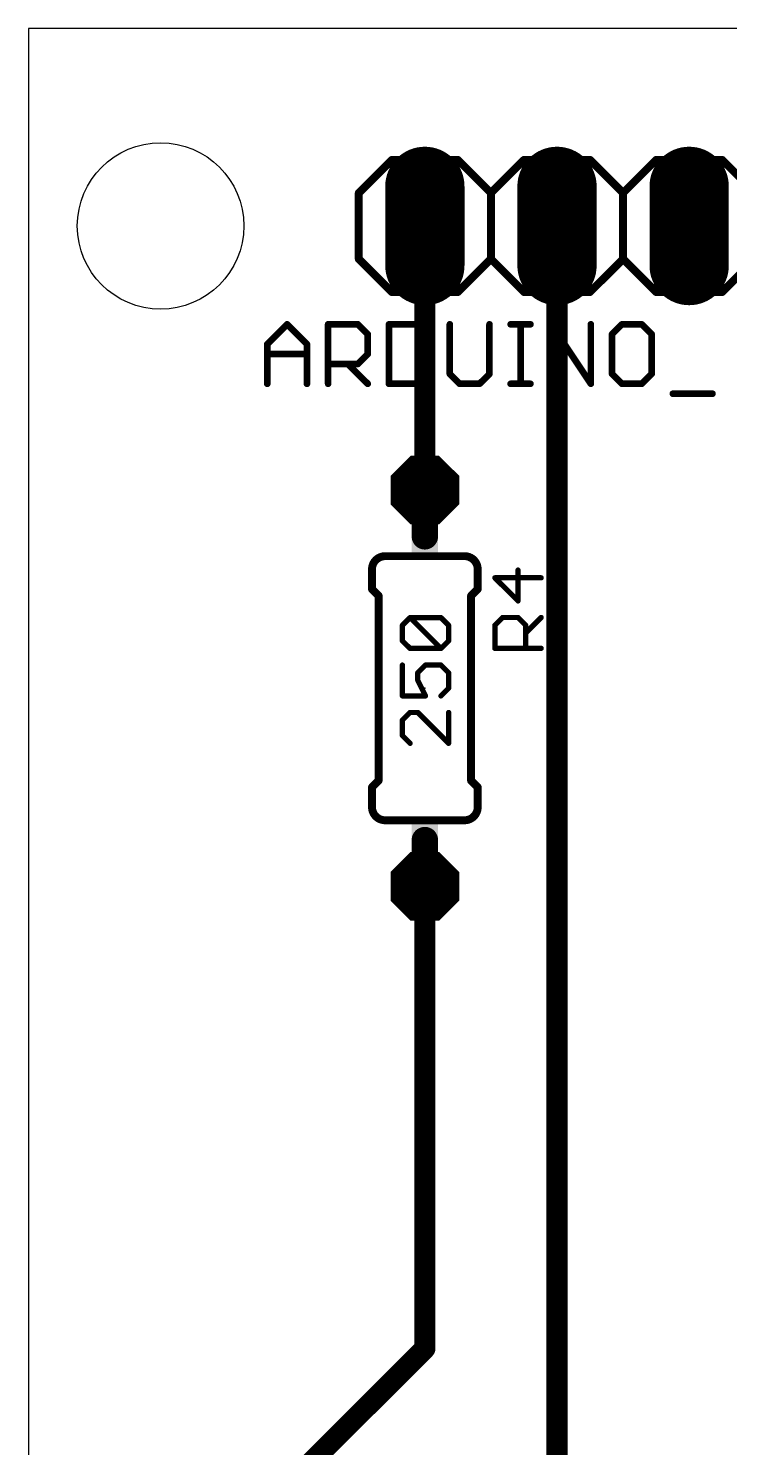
# Model space of a CAD drawing. Extents: x 0 to 79.7, y -0.7 to 54.6.
# Drawn here: x 0 to 13.48, y 27.3 to 54.6 of the extents above; entities that cross this region are included whole.
import ezdxf

# ---------------------------------------------------------------- set-up
doc = ezdxf.new("R2010")
doc.units = 0
for name, color, linetype in [('1', 22, 'CONTINUOUS'), ('16', 175, 'CONTINUOUS'), ('17', 82, 'CONTINUOUS'), ('20', 7, 'CONTINUOUS'), ('21', 253, 'CONTINUOUS'), ('23', 7, 'CONTINUOUS'), ('25', 253, 'CONTINUOUS'), ('27', 253, 'CONTINUOUS'), ('51', 253, 'CONTINUOUS')]:
    doc.layers.add(name, color=color, linetype=linetype)

# ---------------------------------------------------------------- blocks, each defined once
blk = doc.blocks.new('RECT')
blk.add_solid([(-0.5, -0.5), (0.5, -0.5), (-0.5, 0.5), (0.5, 0.5)])
blk = doc.blocks.new('LONGP100')
at = {"const_width": 1}
blk.add_lwpolyline([(-0.5, 0), (0.5, 0)], dxfattribs=at)
at = {"const_width": 0.5}
for points in [[(-0.5, 0.25, 1), (-0.5, -0.25)], [(0.5, -0.25, 1), (0.5, 0.25)]]:
    blk.add_lwpolyline(points, format="xyb", dxfattribs=at)
blk = doc.blocks.new('OCTAGONP')
at = {"const_width": 0.5}
blk.add_lwpolyline([(-0.25, -0.1036), (-0.25, 0.1036), (-0.1036, 0.25), (0.1036, 0.25), (0.25, 0.1036), (0.25, -0.1036), (0.1036, -0.25), (-0.1036, -0.25), (-0.25, -0.1036), (-0.25, 0.1036)], dxfattribs=at)

msp = doc.modelspace()

# ---------------------------------------------------------------- linework, layer by layer
at = {"layer": '1', "const_width": 0.4064}
msp.add_lwpolyline([(7.62, 50.8), (7.62, 45.72)], dxfattribs=at)
at = {"layer": '1', "const_width": 0.2032}
for points in [[(7.7216, 50.8, 1), (7.5184, 50.8)], [(7.5184, 45.72, 1), (7.7216, 45.72)]]:
    msp.add_lwpolyline(points, format="xyb", dxfattribs=at)
at = {"layer": '16', "const_width": 0.4064}
for points in [[(10.16, 26.67), (10.16, 50.8)], [(7.62, 29.21), (7.62, 38.1)], [(5.08, 26.67), (7.62, 29.21)]]:
    msp.add_lwpolyline(points, dxfattribs=at)
at = {"layer": '16', "const_width": 0.2032}
for points in [[(10.2616, 50.8, 1), (10.0584, 50.8)], [(7.7216, 38.1, 1), (7.5184, 38.1)], [(7.5184, 29.21, 1), (7.7216, 29.21)], [(7.6918, 29.1382, 1), (7.5482, 29.2818)]]:
    msp.add_lwpolyline(points, format="xyb", dxfattribs=at)
at = {"layer": '20'}
for p, q in [((79.68, 54.6), (0, 54.6)), ((0, 54.6), (0, 0))]:
    msp.add_line(p, q, dxfattribs=at)
msp.add_circle((2.54, 50.8), 1.6, dxfattribs=at)
at = {"layer": '21', "const_width": 0.1524}
for points in [[(6.35, 51.435), (6.985, 52.07)], [(6.985, 52.07), (8.255, 52.07)], [(8.89, 51.435), (8.255, 52.07)], [(8.89, 51.435), (9.525, 52.07)], [(9.525, 52.07), (10.795, 52.07)], [(11.43, 51.435), (10.795, 52.07)], [(11.43, 51.435), (12.065, 52.07)], [(12.065, 52.07), (13.335, 52.07)], [(13.335, 52.07), (13.97, 51.435)], [(6.35, 50.165), (6.35, 51.435)], [(8.89, 50.165), (8.89, 51.435)], [(11.43, 50.165), (11.43, 51.435)], [(6.985, 49.53), (6.35, 50.165)], [(8.255, 49.53), (8.89, 50.165)], [(9.525, 49.53), (8.89, 50.165)], [(10.795, 49.53), (11.43, 50.165)], [(12.065, 49.53), (11.43, 50.165)], [(13.97, 50.165), (13.335, 49.53)], [(8.255, 49.53), (6.985, 49.53)], [(10.795, 49.53), (9.525, 49.53)], [(13.335, 49.53), (12.065, 49.53)], [(6.858, 44.45), (8.382, 44.45)], [(6.604, 44.196), (6.604, 43.815)], [(8.636, 44.196), (8.636, 43.815)], [(6.731, 43.688), (6.604, 43.815)], [(6.731, 40.132), (6.731, 43.688)], [(8.509, 43.688), (8.636, 43.815)], [(8.509, 40.132), (8.509, 43.688)], [(6.731, 40.132), (6.604, 40.005)], [(8.509, 40.132), (8.636, 40.005)], [(6.604, 39.624), (6.604, 40.005)], [(8.636, 39.624), (8.636, 40.005)], [(6.858, 39.37), (8.382, 39.37)]]:
    msp.add_lwpolyline(points, dxfattribs=at)
at = {"layer": '21'}
for points, const_width in [([(6.985, 52.1081, 1), (6.985, 52.0319)], 0.0762), ([(7.0119, 52.0431, 1), (6.9581, 52.0969)], 0.0762), ([(8.2819, 52.0969, 1), (8.2281, 52.0431)], 0.0762), ([(8.255, 52.0319, 1), (8.255, 52.1081)], 0.0762), ([(9.525, 52.1081, 1), (9.525, 52.0319)], 0.0762), ([(9.5519, 52.0431, 1), (9.4981, 52.0969)], 0.0762), ([(10.8219, 52.0969, 1), (10.7681, 52.0431)], 0.0762), ([(10.795, 52.0319, 1), (10.795, 52.1081)], 0.0762), ([(12.065, 52.1081, 1), (12.065, 52.0319)], 0.0762), ([(12.0919, 52.0431, 1), (12.0381, 52.0969)], 0.0762), ([(13.3619, 52.0969, 1), (13.3081, 52.0431)], 0.0762), ([(13.335, 52.0319, 1), (13.335, 52.1081)], 0.0762), ([(6.3881, 51.435, 1), (6.3119, 51.435)], 0.0762), ([(6.3231, 51.4619, 1), (6.3769, 51.4081)], 0.0762), ([(8.9281, 51.435, 1), (8.8519, 51.435)], 0.0762), ([(8.8631, 51.4619, 1), (8.9169, 51.4081)], 0.0762), ([(8.8631, 51.4081, 1), (8.9169, 51.4619)], 0.0762), ([(11.4681, 51.435, 1), (11.3919, 51.435)], 0.0762), ([(11.4031, 51.4619, 1), (11.4569, 51.4081)], 0.0762), ([(11.4031, 51.4081, 1), (11.4569, 51.4619)], 0.0762), ([(6.3769, 50.1919, 1), (6.3231, 50.1381)], 0.0762), ([(8.9169, 50.1919, 1), (8.8631, 50.1381)], 0.0762), ([(8.9169, 50.1381, 1), (8.8631, 50.1919)], 0.0762), ([(11.4569, 50.1919, 1), (11.4031, 50.1381)], 0.0762), ([(11.4569, 50.1381, 1), (11.4031, 50.1919)], 0.0762), ([(6.3119, 50.165, 1), (6.3881, 50.165)], 0.0762), ([(8.8519, 50.165, 1), (8.9281, 50.165)], 0.0762), ([(11.3919, 50.165, 1), (11.4681, 50.165)], 0.0762), ([(6.985, 49.5681, 1), (6.985, 49.4919)], 0.0762), ([(6.9581, 49.5031, 1), (7.0119, 49.5569)], 0.0762), ([(8.2281, 49.5569, 1), (8.2819, 49.5031)], 0.0762), ([(8.255, 49.4919, 1), (8.255, 49.5681)], 0.0762), ([(9.525, 49.5681, 1), (9.525, 49.4919)], 0.0762), ([(9.4981, 49.5031, 1), (9.5519, 49.5569)], 0.0762), ([(10.7681, 49.5569, 1), (10.8219, 49.5031)], 0.0762), ([(10.795, 49.4919, 1), (10.795, 49.5681)], 0.0762), ([(12.065, 49.5681, 1), (12.065, 49.4919)], 0.0762), ([(12.0381, 49.5031, 1), (12.0919, 49.5569)], 0.0762), ([(13.3081, 49.5569, 1), (13.3619, 49.5031)], 0.0762), ([(13.335, 49.4919, 1), (13.335, 49.5681)], 0.0762), ([(6.858, 44.45, 0.4142), (6.604, 44.196)], 0.1524), ([(6.858, 44.4881, 1), (6.858, 44.4119)], 0.0762), ([(6.858, 44.4119, 1), (6.858, 44.4881)], 0.0762), ([(8.636, 44.196, 0.4142), (8.382, 44.45)], 0.1524), ([(8.382, 44.4881, 1), (8.382, 44.4119)], 0.0762), ([(8.382, 44.4119, 1), (8.382, 44.4881)], 0.0762), ([(6.6421, 44.196, 1), (6.5659, 44.196)], 0.0762), ([(6.5659, 44.196, 1), (6.6421, 44.196)], 0.0762), ([(8.6741, 44.196, 1), (8.5979, 44.196)], 0.0762), ([(8.5979, 44.196, 1), (8.6741, 44.196)], 0.0762), ([(6.5659, 43.815, 1), (6.6421, 43.815)], 0.0762), ([(6.6309, 43.8419, 1), (6.5771, 43.7881)], 0.0762), ([(6.7691, 43.688, 1), (6.6929, 43.688)], 0.0762), ([(6.7041, 43.6611, 1), (6.7579, 43.7149)], 0.0762), ([(8.5471, 43.688, 1), (8.4709, 43.688)], 0.0762), ([(8.4821, 43.7149, 1), (8.5359, 43.6611)], 0.0762), ([(8.5979, 43.815, 1), (8.6741, 43.815)], 0.0762), ([(8.6629, 43.7881, 1), (8.6091, 43.8419)], 0.0762), ([(6.6929, 40.132, 1), (6.7691, 40.132)], 0.0762), ([(6.7579, 40.1051, 1), (6.7041, 40.1589)], 0.0762), ([(8.4709, 40.132, 1), (8.5471, 40.132)], 0.0762), ([(8.5359, 40.1589, 1), (8.4821, 40.1051)], 0.0762), ([(6.6421, 40.005, 1), (6.5659, 40.005)], 0.0762), ([(6.5771, 40.0319, 1), (6.6309, 39.9781)], 0.0762), ([(8.6741, 40.005, 1), (8.5979, 40.005)], 0.0762), ([(8.6091, 39.9781, 1), (8.6629, 40.0319)], 0.0762), ([(6.604, 39.624, 0.4142), (6.858, 39.37)], 0.1524), ([(6.6421, 39.624, 1), (6.5659, 39.624)], 0.0762), ([(6.5659, 39.624, 1), (6.6421, 39.624)], 0.0762), ([(8.382, 39.37, 0.4142), (8.636, 39.624)], 0.1524), ([(8.6741, 39.624, 1), (8.5979, 39.624)], 0.0762), ([(8.5979, 39.624, 1), (8.6741, 39.624)], 0.0762), ([(6.858, 39.4081, 1), (6.858, 39.3319)], 0.0762), ([(6.858, 39.3319, 1), (6.858, 39.4081)], 0.0762), ([(8.382, 39.4081, 1), (8.382, 39.3319)], 0.0762), ([(8.382, 39.3319, 1), (8.382, 39.4081)], 0.0762)]:
    msp.add_lwpolyline(points, format="xyb", dxfattribs=dict(at, const_width=const_width))
at = {"layer": '23'}
msp.add_point((7.62, 41.91), dxfattribs=at)
at = {"layer": '25'}
for points, const_width in [([(4.5912, 48.5273), (4.9725, 48.9086)], 0.127), ([(4.9725, 48.9086), (5.3538, 48.5273)], 0.127), ([(5.7605, 47.7647), (5.7605, 48.9086)], 0.127), ([(5.7605, 48.9086), (6.3324, 48.9086)], 0.127), ([(6.3324, 48.9086), (6.5231, 48.718)], 0.127), ([(6.9298, 48.9086), (6.9298, 47.7647)], 0.127), ([(7.5017, 48.9086), (6.9298, 48.9086)], 0.127), ([(7.6924, 48.718), (7.5017, 48.9086)], 0.127), ([(8.0991, 48.9086), (8.0991, 47.9553)], 0.127), ([(8.8617, 47.9553), (8.8617, 48.9086)], 0.127), ([(9.2684, 48.9086), (9.6497, 48.9086)], 0.127), ([(9.459, 47.7647), (9.459, 48.9086)], 0.127), ([(10.0479, 47.7647), (10.0479, 48.9086)], 0.127), ([(10.0479, 48.9086), (10.8105, 47.7647)], 0.127), ([(10.8105, 47.7647), (10.8105, 48.9086)], 0.127), ([(11.4078, 48.9086), (11.2172, 48.718)], 0.127), ([(11.7891, 48.9086), (11.4078, 48.9086)], 0.127), ([(11.9798, 48.718), (11.7891, 48.9086)], 0.127), ([(4.5912, 47.7647), (4.5912, 48.5273)], 0.127), ([(5.3538, 48.5273), (5.3538, 47.7647)], 0.127), ([(6.5231, 48.718), (6.5231, 48.3366)], 0.127), ([(7.6924, 47.9553), (7.6924, 48.718)], 0.127), ([(11.2172, 48.718), (11.2172, 47.9553)], 0.127), ([(11.9798, 47.9553), (11.9798, 48.718)], 0.127), ([(4.5912, 48.3366), (5.3538, 48.3366)], 0.127), ([(6.5231, 48.3366), (6.3324, 48.146)], 0.127), ([(6.3324, 48.146), (5.7605, 48.146)], 0.127), ([(6.1418, 48.146), (6.5231, 47.7647)], 0.127), ([(6.9298, 47.7647), (7.5017, 47.7647)], 0.127), ([(7.5017, 47.7647), (7.6924, 47.9553)], 0.127), ([(8.0991, 47.9553), (8.2897, 47.7647)], 0.127), ([(8.2897, 47.7647), (8.671, 47.7647)], 0.127), ([(8.671, 47.7647), (8.8617, 47.9553)], 0.127), ([(9.2684, 47.7647), (9.6497, 47.7647)], 0.127), ([(11.2172, 47.9553), (11.4078, 47.7647)], 0.127), ([(11.4078, 47.7647), (11.7891, 47.7647)], 0.127), ([(11.7891, 47.7647), (11.9798, 47.9553)], 0.127), ([(12.3865, 47.5741), (13.1491, 47.5741)], 0.127), ([(9.4104, 43.5887), (9.4104, 44.1818)], 0.1016), ([(9.8552, 44.0335), (8.9655, 44.0335)], 0.1016), ([(8.9655, 44.0335), (9.4104, 43.5887)], 0.1016), ([(8.9655, 43.1214), (9.1138, 43.2697)], 0.1016), ([(8.9655, 42.6766), (8.9655, 43.1214)], 0.1016), ([(9.1138, 43.2697), (9.4104, 43.2697)], 0.1016), ([(9.4104, 43.2697), (9.5587, 43.1214)], 0.1016), ([(9.5587, 42.9731), (9.8552, 43.2697)], 0.1016), ([(9.5587, 43.1214), (9.5587, 42.6766)], 0.1016), ([(9.8552, 42.6766), (8.9655, 42.6766)], 0.1016)]:
    msp.add_lwpolyline(points, dxfattribs=dict(at, const_width=const_width))
for points, const_width in [([(4.995, 48.9311, 1), (4.95, 48.8861)], 0.0635), ([(4.995, 48.8861, 1), (4.95, 48.9311)], 0.0635), ([(5.7923, 48.9086, 1), (5.7288, 48.9086)], 0.0635), ([(5.7605, 48.9404, 1), (5.7605, 48.8768)], 0.0635), ([(6.3548, 48.9311, 1), (6.31, 48.8861)], 0.0635), ([(6.3324, 48.8768, 1), (6.3324, 48.9404)], 0.0635), ([(6.9298, 48.9404, 1), (6.9298, 48.8768)], 0.0635), ([(6.9615, 48.9086, 1), (6.8981, 48.9086)], 0.0635), ([(7.5241, 48.9311, 1), (7.4793, 48.8861)], 0.0635), ([(7.5017, 48.8768, 1), (7.5017, 48.9404)], 0.0635), ([(8.1309, 48.9086, 1), (8.0673, 48.9086)], 0.0635), ([(8.8935, 48.9086, 1), (8.83, 48.9086)], 0.0635), ([(9.2684, 48.9404, 1), (9.2684, 48.8768)], 0.0635), ([(9.4908, 48.9086, 1), (9.4272, 48.9086)], 0.0635), ([(9.6497, 48.8768, 1), (9.6497, 48.9404)], 0.0635), ([(10.0797, 48.9086, 1), (10.0161, 48.9086)], 0.0635), ([(10.0743, 48.9262, 1), (10.0215, 48.891)], 0.0635), ([(10.8423, 48.9086, 1), (10.7788, 48.9086)], 0.0635), ([(11.4078, 48.9404, 1), (11.4078, 48.8768)], 0.0635), ([(11.4303, 48.8861, 1), (11.3853, 48.9311)], 0.0635), ([(11.8115, 48.9311, 1), (11.7667, 48.8861)], 0.0635), ([(11.7891, 48.8768, 1), (11.7891, 48.9404)], 0.0635), ([(4.623, 48.5273, 1), (4.5595, 48.5273)], 0.0635), ([(5.3856, 48.5273, 1), (5.3221, 48.5273)], 0.0635), ([(6.5549, 48.718, 1), (6.4914, 48.718)], 0.0635), ([(6.5007, 48.6955, 1), (6.5455, 48.7405)], 0.0635), ([(7.7241, 48.718, 1), (7.6607, 48.718)], 0.0635), ([(7.67, 48.6955, 1), (7.7148, 48.7405)], 0.0635), ([(11.249, 48.718, 1), (11.1854, 48.718)], 0.0635), ([(11.1947, 48.7405, 1), (11.2397, 48.6955)], 0.0635), ([(12.0116, 48.718, 1), (11.9481, 48.718)], 0.0635), ([(11.9574, 48.6955, 1), (12.0022, 48.7405)], 0.0635), ([(4.5687, 48.5498, 1), (4.6137, 48.5048)], 0.0635), ([(4.5912, 48.3684, 1), (4.5912, 48.3049)], 0.0635), ([(5.3313, 48.5048, 1), (5.3763, 48.5498)], 0.0635), ([(5.3538, 48.3049, 1), (5.3538, 48.3684)], 0.0635), ([(6.4914, 48.3366, 1), (6.5549, 48.3366)], 0.0635), ([(6.5455, 48.3141, 1), (6.5007, 48.3591)], 0.0635), ([(5.7605, 48.1778, 1), (5.7605, 48.1142)], 0.0635), ([(6.1643, 48.1685, 1), (6.1193, 48.1235)], 0.0635), ([(6.31, 48.1685, 1), (6.3548, 48.1235)], 0.0635), ([(6.3324, 48.1142, 1), (6.3324, 48.1778)], 0.0635), ([(4.5595, 47.7647, 1), (4.623, 47.7647)], 0.0635), ([(5.3221, 47.7647, 1), (5.3856, 47.7647)], 0.0635), ([(5.7288, 47.7647, 1), (5.7923, 47.7647)], 0.0635), ([(6.5006, 47.7422, 1), (6.5456, 47.7872)], 0.0635), ([(6.9298, 47.7965, 1), (6.9298, 47.733)], 0.0635), ([(6.8981, 47.7647, 1), (6.9615, 47.7647)], 0.0635), ([(7.4793, 47.7872, 1), (7.5241, 47.7422)], 0.0635), ([(7.5017, 47.733, 1), (7.5017, 47.7965)], 0.0635), ([(7.6607, 47.9553, 1), (7.7241, 47.9553)], 0.0635), ([(7.7148, 47.9328, 1), (7.67, 47.9778)], 0.0635), ([(8.1216, 47.9778, 1), (8.0766, 47.9328)], 0.0635), ([(8.0673, 47.9553, 1), (8.1309, 47.9553)], 0.0635), ([(8.2897, 47.7965, 1), (8.2897, 47.733)], 0.0635), ([(8.2672, 47.7422, 1), (8.3122, 47.7872)], 0.0635), ([(8.6486, 47.7872, 1), (8.6934, 47.7422)], 0.0635), ([(8.671, 47.733, 1), (8.671, 47.7965)], 0.0635), ([(8.83, 47.9553, 1), (8.8935, 47.9553)], 0.0635), ([(8.8841, 47.9328, 1), (8.8393, 47.9778)], 0.0635), ([(9.2684, 47.7965, 1), (9.2684, 47.733)], 0.0635), ([(9.4272, 47.7647, 1), (9.4908, 47.7647)], 0.0635), ([(9.6497, 47.733, 1), (9.6497, 47.7965)], 0.0635), ([(10.0161, 47.7647, 1), (10.0797, 47.7647)], 0.0635), ([(10.7788, 47.7647, 1), (10.8423, 47.7647)], 0.0635), ([(10.7841, 47.7471, 1), (10.8369, 47.7823)], 0.0635), ([(11.2397, 47.9778, 1), (11.1947, 47.9328)], 0.0635), ([(11.1854, 47.9553, 1), (11.249, 47.9553)], 0.0635), ([(11.4078, 47.7965, 1), (11.4078, 47.733)], 0.0635), ([(11.3853, 47.7422, 1), (11.4303, 47.7872)], 0.0635), ([(11.7667, 47.7872, 1), (11.8115, 47.7422)], 0.0635), ([(11.7891, 47.733, 1), (11.7891, 47.7965)], 0.0635), ([(11.9481, 47.9553, 1), (12.0116, 47.9553)], 0.0635), ([(12.0022, 47.9328, 1), (11.9574, 47.9778)], 0.0635), ([(12.3865, 47.6059, 1), (12.3865, 47.5423)], 0.0635), ([(13.1491, 47.5423, 1), (13.1491, 47.6059)], 0.0635), ([(9.4358, 44.1818, 1), (9.385, 44.1818)], 0.0508), ([(8.9835, 44.0515, 1), (8.9475, 44.0155)], 0.0508), ([(8.9655, 44.0589, 1), (8.9655, 44.0081)], 0.0508), ([(9.8552, 44.0081, 1), (9.8552, 44.0589)], 0.0508), ([(9.385, 43.5887, 1), (9.4358, 43.5887)], 0.0508), ([(9.3924, 43.5707, 1), (9.4284, 43.6067)], 0.0508), ([(8.9475, 43.1394, 1), (8.9835, 43.1034)], 0.0508), ([(8.9909, 43.1214, 1), (8.9401, 43.1214)], 0.0508), ([(9.1138, 43.2951, 1), (9.1138, 43.2443)], 0.0508), ([(9.1318, 43.2517, 1), (9.0958, 43.2877)], 0.0508), ([(9.4284, 43.2877, 1), (9.3924, 43.2517)], 0.0508), ([(9.4104, 43.2443, 1), (9.4104, 43.2951)], 0.0508), ([(9.5841, 43.1214, 1), (9.5333, 43.1214)], 0.0508), ([(9.5407, 43.1034, 1), (9.5767, 43.1394)], 0.0508), ([(9.8732, 43.2517, 1), (9.8372, 43.2877)], 0.0508), ([(9.5407, 42.9911, 1), (9.5767, 42.9551)], 0.0508), ([(8.9655, 42.702, 1), (8.9655, 42.6512)], 0.0508), ([(8.9401, 42.6766, 1), (8.9909, 42.6766)], 0.0508), ([(9.5333, 42.6766, 1), (9.5841, 42.6766)], 0.0508), ([(9.8552, 42.6512, 1), (9.8552, 42.702)], 0.0508)]:
    msp.add_lwpolyline(points, format="xyb", dxfattribs=dict(at, const_width=const_width))
at = {"layer": '27', "const_width": 0.0508}
for points in [[(7.1695, 43.1371, 1), (7.2055, 43.1011)], [(7.2129, 43.1191, 1), (7.1621, 43.1191)], [(7.3538, 43.2854, 1), (7.3178, 43.2494)], [(7.3358, 43.2928, 1), (7.3358, 43.242)], [(7.3538, 43.2494, 1), (7.3178, 43.2854)], [(7.947, 43.2854, 1), (7.911, 43.2494)], [(7.929, 43.242, 1), (7.929, 43.2928)], [(8.1026, 43.1191, 1), (8.0518, 43.1191)], [(8.0592, 43.1011, 1), (8.0952, 43.1371)], [(7.2055, 42.8405, 1), (7.1695, 42.8045)], [(8.0952, 42.8045, 1), (8.0592, 42.8405)], [(7.1621, 42.8225, 1), (7.2129, 42.8225)], [(7.3358, 42.6997, 1), (7.3358, 42.6489)], [(7.3178, 42.6563, 1), (7.3538, 42.6923)], [(7.911, 42.6923, 1), (7.947, 42.6563)], [(7.911, 42.6563, 1), (7.947, 42.6923)], [(7.929, 42.6489, 1), (7.929, 42.6997)], [(8.0518, 42.8225, 1), (8.1026, 42.8225)], [(7.2129, 42.3553, 1), (7.1621, 42.3553)], [(7.6324, 42.3807, 1), (7.6324, 42.3299)], [(7.6504, 42.3373, 1), (7.6144, 42.3733)], [(7.947, 42.3733, 1), (7.911, 42.3373)], [(7.929, 42.3299, 1), (7.929, 42.3807)], [(7.4661, 42.225, 1), (7.5021, 42.189)], [(7.5095, 42.207, 1), (7.4587, 42.207)], [(7.5068, 42.0701, 1), (7.4614, 42.0473)], [(7.4587, 42.0587, 1), (7.5095, 42.0587)], [(8.1026, 42.207, 1), (8.0518, 42.207)], [(8.0592, 42.189, 1), (8.0952, 42.225)], [(7.1875, 41.7876, 1), (7.1875, 41.7368)], [(7.1621, 41.7622, 1), (7.2129, 41.7622)], [(7.6097, 41.7508, 1), (7.6551, 41.7736)], [(7.6324, 41.7368, 1), (7.6324, 41.7876)], [(7.911, 41.7802, 1), (7.947, 41.7442)], [(8.0518, 41.9104, 1), (8.1026, 41.9104)], [(8.0952, 41.8924, 1), (8.0592, 41.9284)], [(7.3358, 41.4686, 1), (7.3358, 41.4178)], [(7.3538, 41.4252, 1), (7.3178, 41.4612)], [(7.5021, 41.4612, 1), (7.4661, 41.4252)], [(7.4841, 41.4178, 1), (7.4841, 41.4686)], [(8.1026, 41.4432, 1), (8.0518, 41.4432)], [(7.1695, 41.3129, 1), (7.2055, 41.2769)], [(7.2129, 41.2949, 1), (7.1621, 41.2949)], [(7.2055, 41.0163, 1), (7.1695, 40.9803)], [(7.1621, 40.9983, 1), (7.2129, 40.9983)], [(7.3178, 40.8321, 1), (7.3538, 40.8681)], [(8.0518, 40.8501, 1), (8.1026, 40.8501)], [(8.0592, 40.8321, 1), (8.0952, 40.8681)]]:
    msp.add_lwpolyline(points, format="xyb", dxfattribs=at)
at = {"layer": '27', "const_width": 0.1016}
for points in [[(7.1875, 43.1191), (7.3358, 43.2674)], [(7.1875, 42.8225), (7.1875, 43.1191)], [(7.3358, 43.2674), (7.929, 43.2674)], [(7.929, 42.6743), (7.3358, 43.2674)], [(7.929, 43.2674), (8.0772, 43.1191)], [(8.0772, 43.1191), (8.0772, 42.8225)], [(7.3358, 42.6743), (7.1875, 42.8225)], [(8.0772, 42.8225), (7.929, 42.6743)], [(7.929, 42.6743), (7.3358, 42.6743)], [(7.1875, 42.3553), (7.1875, 41.7622)], [(7.4841, 42.207), (7.6324, 42.3553)], [(7.6324, 42.3553), (7.929, 42.3553)], [(7.929, 42.3553), (8.0772, 42.207)], [(7.4841, 42.0587), (7.4841, 42.207)], [(7.6324, 41.7622), (7.4841, 42.0587)], [(8.0772, 42.207), (8.0772, 41.9104)], [(7.1875, 41.7622), (7.6324, 41.7622)], [(8.0772, 41.9104), (7.929, 41.7622)], [(7.3358, 41.4432), (7.1875, 41.2949)], [(7.4841, 41.4432), (7.3358, 41.4432)], [(8.0772, 40.8501), (7.4841, 41.4432)], [(8.0772, 41.4432), (8.0772, 40.8501)], [(7.1875, 41.2949), (7.1875, 40.9983)], [(7.1875, 40.9983), (7.3358, 40.8501)]]:
    msp.add_lwpolyline(points, dxfattribs=at)
at = {"layer": '51', "const_width": 0.508}
for points in [[(7.62, 45.72), (7.62, 44.831)], [(7.62, 38.1), (7.62, 38.989)]]:
    msp.add_lwpolyline(points, dxfattribs=at)
at = {"layer": '51', "const_width": 0.254}
for points in [[(7.747, 45.72, 1), (7.493, 45.72)], [(7.493, 44.831, 1), (7.747, 44.831)], [(7.747, 38.989, 1), (7.493, 38.989)], [(7.493, 38.1, 1), (7.747, 38.1)]]:
    msp.add_lwpolyline(points, format="xyb", dxfattribs=at)

# ---------------------------------------------------------------- block references
at = {"layer": '17', "rotation": 270}
for name, p, xscale, yscale in [('LONGP100', (7.62, 50.8), 1.524, 1.524), ('LONGP100', (7.62, 50.8), 1.524, 1.524), ('LONGP100', (10.16, 50.8), 1.524, 1.524), ('LONGP100', (10.16, 50.8), 1.524, 1.524), ('LONGP100', (12.7, 50.8), 1.524, 1.524), ('LONGP100', (12.7, 50.8), 1.524, 1.524), ('OCTAGONP', (7.62, 45.72), 1.3208, 1.3208), ('OCTAGONP', (7.62, 45.72), 1.3208, 1.3208), ('OCTAGONP', (7.62, 38.1), 1.3208, 1.3208), ('OCTAGONP', (7.62, 38.1), 1.3208, 1.3208)]:
    msp.add_blockref(name, p, dxfattribs=dict(at, xscale=xscale, yscale=yscale))
at = {"layer": '21', "xscale": 0.381, "yscale": 0.508, "rotation": 270}
for p in [(7.62, 44.6405), (7.62, 39.1795)]:
    msp.add_blockref('RECT', p, dxfattribs=at)
at = {"layer": '51', "xscale": 0.508, "yscale": 0.508, "rotation": 180}
for p in [(7.62, 50.8), (10.16, 50.8), (12.7, 50.8)]:
    msp.add_blockref('RECT', p, dxfattribs=at)

doc.saveas('drawing.dxf')
